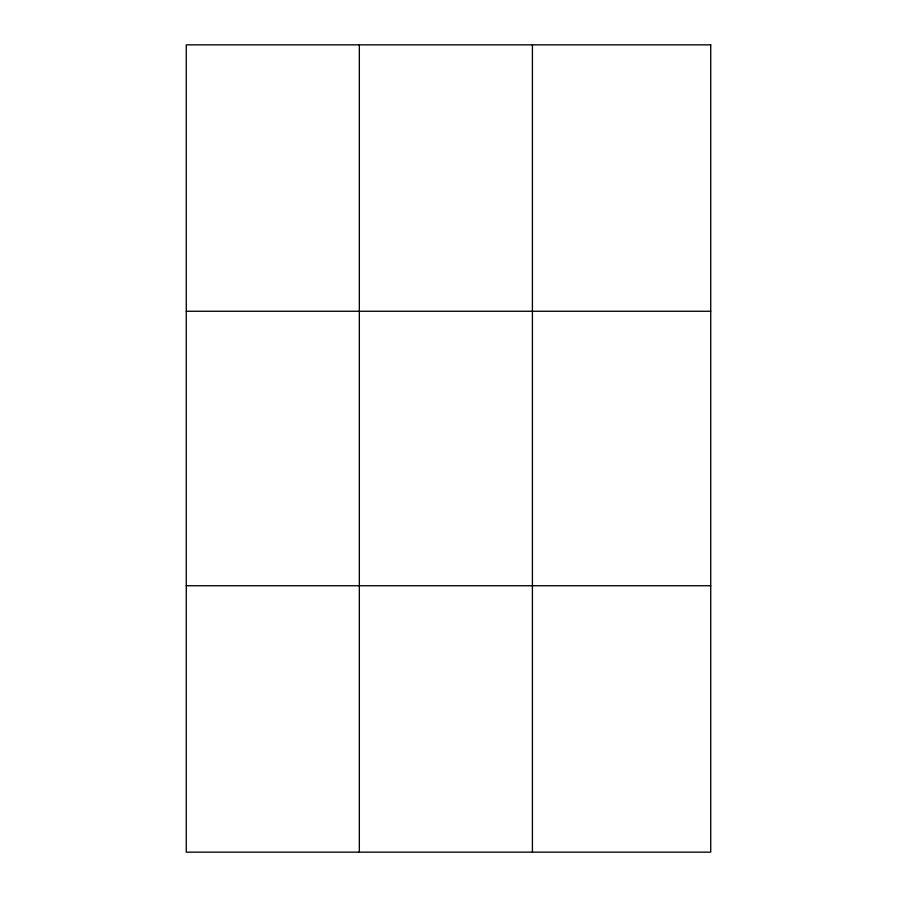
<?xml version="1.0" encoding="UTF-8"?>
<svg xmlns="http://www.w3.org/2000/svg" width="897" height="897" viewBox="0 0 897 897"><rect width="100%" height="100%" fill="white"/><g stroke="black" fill="none" stroke-linecap="round" stroke-linejoin="round"><path stroke-width="1.35" d="M359.338 44.85L359.338 852.15M532.414 44.85L532.414 852.15M186.273 311.259L710.727 311.259M186.273 585.741L710.727 585.741M710.727 44.85L710.727 852.15L186.273 852.15L186.273 44.85L710.727 44.85"/></g></svg>
